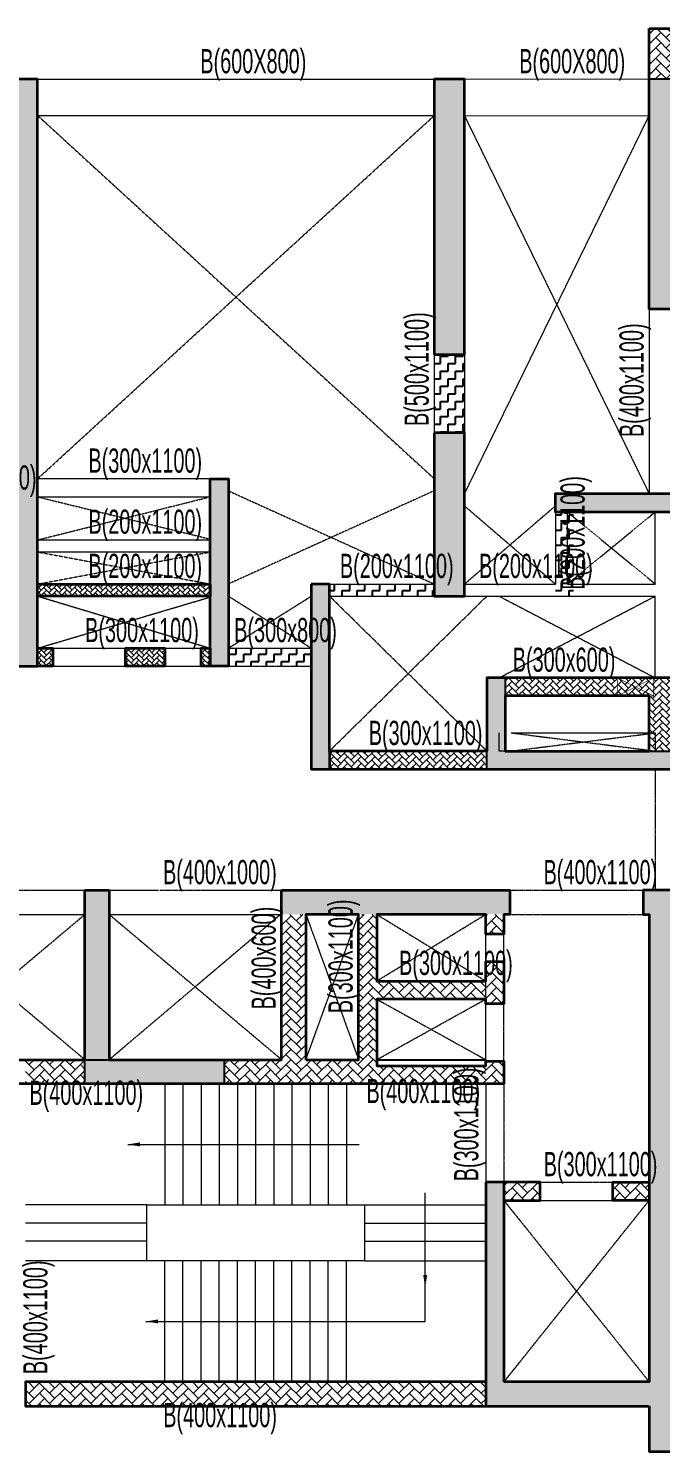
# Model space of a CAD drawing. Header units: millimetres. Extents: x 35 to 67171, y 124 to 27133.
# Drawn here: x 15101 to 25541, y 2483 to 25998 of the extents above; entities that cross this region are included whole.
import ezdxf

# ---------------------------------------------------------------- set-up
doc = ezdxf.new("R2010")
doc.units = ezdxf.units.MM
doc.linetypes.add('HIDDEN', pattern=[0.375, 0.25, -0.125])
for name, color, linetype, lineweight in [('A-ANNO-DIMS', 8, 'Continuous', 15), ('A-DETL-MISC', 35, 'Continuous', 15), ('A-HIDD-ABVE', 8, 'HIDDEN', 20), ('S-BEAM', 7, 'Continuous', 18), ('S-BEAM-IDEN', 2, 'Continuous', 9), ('S-COL HATCH', 9, 'Continuous', 0), ('S-COLS', 5, 'Continuous', 35)]:
    doc.layers.add(name, color=color, linetype=linetype, lineweight=lineweight)
for name, color, linetype in [('changes', 7, 'Continuous'), ('S-CUTOUT', 1, 'Continuous'), ('SUNK SLAB', 8, 'Continuous')]:
    doc.layers.add(name, color=color, linetype=linetype)
doc.styles.add('Dim.s & Anno.(Misc.)', font='ARIALN.TTF')
doc.styles.add('Swis721 LtCn BT', font='swisscl.ttf', dxfattribs={"width": 0.9, "height": 233.355162})
doc.dimstyles.new('A-GFC-100', dxfattribs={"dimscale": 100, "dimtxt": 1.75, "dimasz": 1.5, "dimexe": 1.5, "dimexo": 0, "dimgap": 1, "dimtad": 1, "dimdsep": 46, "dimtxsty": 'Dim.s & Anno.(Misc.)', "dimblk": 'ARCHTICK', "dimcen": 0, "dimdle": 1.5, "dimclrd": 256, "dimclre": 8, "dimclrt": 6, "dimazin": 2, "dimtfac": 1, "dimtix": 1, "dimtmove": 2, "dimatfit": 3, "dimfxl": 1, "dimtolj": 1, "dimlwd": -1, "dimlwe": 9, "dimarcsym": 0})
pattern_1 = [(45, (-31802317.5, 20729084.55), (0, 169.7056275), [360, -120]), (135, (-31802232.65, 20729169.4), (1e-14, 169.7056275), [360, -120])]
pattern_2 = [(45, (-31802317.5, 20729084.55), (0, 113.13708499), [240, -80]), (135, (-31802260.93, 20729141.12), (9e-15, 113.13708499), [240, -80])]
pattern_3 = [(0, (-31792218.17, 20733459.55), (125, 125), [125, -125]), (90, (-31792093.17, 20733459.55), (-125, 125), [125, -125])]

# ---------------------------------------------------------------- blocks, each defined once
blk = doc.blocks.new('_ARCHTICK')
at = {"color": 0, "linetype": 'ByBlock', "const_width": 0.15}
blk.add_lwpolyline([(-0.5, -0.5), (0.5, 0.5)], dxfattribs=at)
blk = doc.blocks.new('A$Cbe320e20')
at = {"layer": 'S-COL HATCH'}
h = blk.add_hatch(dxfattribs=at)
h.set_pattern_fill('AR-HBONE', color=256, scale=30)
h.set_pattern_definition(pattern_1)
h.paths.add_polyline_path([(15654, 17040), (15254, 17040), (15254, 16206), (15254, 16206), (15654, 16206)])
at = {"layer": 'S-COL HATCH', "transparency": 33554687}
h = blk.add_hatch(color=256, dxfattribs=at)
h.dxf.hatch_style = 1
h.paths.add_polyline_path([(4654, 6500), (5154, 6500), (5154, 16200), (4654, 16200)])
h = blk.add_hatch(color=256, dxfattribs=at)
h.dxf.hatch_style = 1
h.paths.add_polyline_path([(11704, 11650), (12204, 11650), (12204, 16200), (11704, 16200)])
h = blk.add_hatch(color=256, dxfattribs=at)
h.dxf.hatch_style = 1
h.paths.add_polyline_path([(15254, 16206), (15654, 16206), (15654, 12400), (15254, 12400)])
h = blk.add_hatch(color=256, dxfattribs=at)
h.dxf.hatch_style = 1
h.paths.add_polyline_path([(12204, 10360), (11704, 10360), (11704, 7660), (12204, 7660)])
h = blk.add_hatch(color=256, dxfattribs=at)
h.dxf.hatch_style = 1
h.paths.add_polyline_path([(8304, 6500), (8304, 9600), (8004, 9600), (8004, 6500)])
h = blk.add_hatch(color=256, dxfattribs=at)
h.dxf.hatch_style = 1
h.paths.add_polyline_path([(15654, 9350), (13704, 9350), (13704, 9050), (15654, 9050)])
at = {"layer": 'S-COL HATCH'}
h = blk.add_hatch(dxfattribs=at)
h.set_pattern_fill('AR-HBONE', color=256, scale=15)
h.set_pattern_definition([(45, (-31365336.03, 20949949.553), (0, 84.85281374), [180, -60]), (135, (-31365293.6, 20949991.98), (7e-15, 84.85281374), [180, -60])])
h.paths.add_polyline_path([(5154, 7860), (5154, 7660), (8004, 7660), (8004, 7860)])
at = {"layer": 'S-COL HATCH', "transparency": 33554687}
h = blk.add_hatch(color=256, dxfattribs=at)
h.dxf.hatch_style = 1
h.paths.add_polyline_path([(9974, 7860), (9674, 7860), (9674, 4800), (9974, 4800), (9974, 5100)])
at = {"layer": 'S-COL HATCH'}
h = blk.add_hatch(dxfattribs=at)
h.set_pattern_fill('AR-HBONE', color=256, scale=15)
h.set_pattern_definition([(45, (-31367286.02, 20948789.55), (0, 84.85281374), [180, -60]), (135, (-31367243.596, 20948831.98), (7e-15, 84.85281374), [180, -60])])
h.paths.add_polyline_path([(5154, 6800), (5154, 6500), (5404, 6500), (5404, 6800)])
h = blk.add_hatch(dxfattribs=at)
h.set_pattern_fill('AR-HBONE', color=256, scale=15)
h.set_pattern_definition([(45, (-31365336.03, 20948789.553), (0, 84.85281374), [180, -60]), (135, (-31365293.6, 20948831.98), (7e-15, 84.85281374), [180, -60])])
h.paths.add_polyline_path([(6604, 6800), (6604, 6500), (7254, 6500), (7254, 6800)])
h = blk.add_hatch(dxfattribs=at)
h.set_pattern_fill('AR-HBONE', color=256, scale=15)
h.set_pattern_definition([(45, (-31364586.025, 20948789.55), (0, 84.85281374), [180, -60]), (135, (-31364543.6, 20948831.98), (7e-15, 84.85281374), [180, -60])])
h.paths.add_polyline_path([(7854, 6800), (7854, 6500), (8004, 6500), (8004, 6800)])
at = {"layer": 'S-COL HATCH', "transparency": 33554687}
h = blk.add_hatch(color=256, dxfattribs=at)
h.dxf.hatch_style = 1
h.paths.add_polyline_path([(12574, 6310), (12874, 6310), (12874, 5100), (15654, 5100), (15654, 4800), (12574, 4800)])
at = {"layer": 'S-COL HATCH'}
h = blk.add_hatch(dxfattribs=at)
h.set_pattern_fill('AR-HBONE', color=256, scale=20)
h.set_pattern_definition(pattern_2)
h.paths.add_polyline_path([(15254, 6010), (15254, 5100), (15254, 5100), (15254, 5100), (15654, 5100), (15654, 6310), (12874, 6310), (12874, 6010), (12874, 6010)])
h = blk.add_hatch(dxfattribs=at)
h.set_pattern_fill('AR-HBONE', color=256, scale=20)
h.set_pattern_definition(pattern_2)
h.paths.add_polyline_path([(12574, 5100), (9974, 5100), (9974, 4800), (12574, 4800)])
at = {"layer": 'S-COL HATCH', "transparency": 33554687}
h = blk.add_hatch(color=256, dxfattribs=at)
h.dxf.hatch_style = 1
h.paths.add_polyline_path([(5934, 2800), (6334, 2800), (6334, 0), (5934, 0)])
h = blk.add_hatch(color=256, dxfattribs=at)
h.dxf.hatch_style = 1
h.paths.add_polyline_path([(9184, 2800), (12954, 2800), (12954, 2400), (9184, 2400)])
h = blk.add_hatch(color=256, dxfattribs=at)
h.dxf.hatch_style = 1
h.paths.add_polyline_path([(12854, -2025), (12554, -2025), (12554, -5325), (12554, -5725), (15254, -5725), (15254, -6475), (15654, -6475), (15654, -5325), (15654, -5325), (15654, 2800), (15154, 2800), (15154, 2400), (15254, 2400), (15254, -5325), (15254, -5325), (12854, -5325), (12854, -5325)])
at = {"layer": 'S-COL HATCH'}
h = blk.add_hatch(dxfattribs=at)
h.set_pattern_fill('AR-HBONE', color=256, scale=30)
h.set_pattern_definition(pattern_1)
h.paths.add_polyline_path([(10454, 2400), (10754, 2400), (10754, 1300), (12554, 1300), (12554, 1625), (12854, 1625), (12854, 922), (12554, 922), (12554, 1000), (10754, 1000), (10754, -100), (12554, -100), (12554, -23), (12854, -23), (12854, -400), (8234, -400), (8234, 0), (10454, 0)])
h = blk.add_hatch(dxfattribs=at)
h.set_pattern_fill('AR-HBONE', color=256, scale=30)
h.set_pattern_definition(pattern_1)
h.paths.add_polyline_path([(9184, 0), (9584, 0), (9584, 2400), (9184, 2400)])
h = blk.add_hatch(dxfattribs=at)
h.set_pattern_fill('AR-HBONE', color=256, scale=30)
h.set_pattern_definition(pattern_1)
h.paths.add_polyline_path([(12554, 2400), (12854, 2400), (12854, 2075), (12554, 2075)])
h = blk.add_hatch(dxfattribs=at)
h.set_pattern_fill('AR-HBONE', color=256, scale=30)
h.set_pattern_definition(pattern_1)
h.paths.add_polyline_path([(5934, 0), (4954, 0), (4954, -400), (5934, -400)])
at = {"layer": 'S-COL HATCH', "transparency": 33554687}
h = blk.add_hatch(color=256, dxfattribs=at)
h.dxf.hatch_style = 1
h.paths.add_polyline_path([(5934, 0), (8234, 0), (8234, -400), (5934, -400)])
at = {"layer": 'S-COL HATCH'}
h = blk.add_hatch(dxfattribs=at)
h.set_pattern_fill('AR-HBONE', color=256, scale=30)
h.set_pattern_definition([(45, (-31802317.5, 20677155.55), (0, 169.7056275), [360, -120]), (135, (-31802232.65, 20677240.4), (1e-14, 169.7056275), [360, -120])])
h.paths.add_polyline_path([(13454, -2025), (12854, -2025), (12854, -2325), (13454, -2325)])
h.paths.add_polyline_path([(15254, -2025), (14654, -2025), (14654, -2325), (15254, -2325)])
h = blk.add_hatch(dxfattribs=at)
h.set_pattern_fill('AR-HBONE', color=256, scale=30)
h.set_pattern_definition(pattern_1)
h.paths.add_polyline_path([(4954, -5325), (12554, -5325), (12554, -5725), (4954, -5725)])
at = {"layer": 'changes'}
blk.add_line((15254, 16206), (15654, 16206), dxfattribs=at)
for points in [[(12574, 6310), (12874, 6310), (12874, 5100), (15654, 5100), (15654, 4800), (12574, 4800)], [(5934, 0), (8234, 0), (8234, -400), (5934, -400)]]:
    blk.add_lwpolyline(points, close=True, dxfattribs=at)
at = {"layer": 'S-COL HATCH'}
blk.add_line((12874, 6010), (12874, 6310), dxfattribs=at)
at = {"layer": 'S-COLS'}
for p, q in [((9974, 5100), (9974, 4800)), ((12554, -2025), (12554, -5325)), ((12854, -2025), (12854, -5325)), ((12554, -5325), (12554, -5725))]:
    blk.add_line(p, q, dxfattribs=at)
for points in [[(15254, 17040), (15654, 17040), (15654, 12400), (15254, 12400)], [(11704, 11650), (12204, 11650), (12204, 16200), (11704, 16200)], [(11704, 10360), (11704, 7660), (12204, 7660), (12204, 10360)], [(15654, 9350), (13704, 9350), (13704, 9050), (15654, 9050)], [(9674, 7860), (9674, 4800), (15654, 4800), (15654, 6310), (12574, 6310), (12574, 5100), (9974, 5100), (9974, 7860), (9674, 7860)], [(15254, 6010), (12874, 6010), (12874, 5100), (15254, 5100)], [(9584, 0), (10454, 0), (10454, 2400), (9584, 2400)]]:
    blk.add_lwpolyline(points, close=True, dxfattribs=at)
at = {"layer": 'S-COLS', "elevation": 0}
for points in [[(4654, 6500), (5154, 6500), (5154, 16200), (4654, 16200)], [(8004, 9600), (8304, 9600), (8304, 6500), (8004, 6500)], [(8004, 7660), (5154, 7660), (5154, 7860), (8004, 7860)], [(5404, 6500), (5154, 6500), (5154, 6800), (5404, 6800)], [(7254, 6500), (6604, 6500), (6604, 6800), (7254, 6800)], [(8004, 6500), (7854, 6500), (7854, 6800), (8004, 6800)]]:
    blk.add_lwpolyline(points, close=True, dxfattribs=at)
at = {"layer": 'S-COLS'}
for points in [[(9184, 2800), (12954, 2800), (12954, 2400), (12854, 2400), (12854, 2075), (12554, 2075), (12554, 2400), (11654, 2400), (10754, 2400), (10754, 1300), (12554, 1300), (12554, 1625), (12854, 1625), (12854, 922), (12554, 922), (12554, 1000), (10754, 1000), (10754, -100), (11654, -100), (12554, -100), (12554, -23), (12854, -23), (12854, -400), (10754, -400), (10754, -400), (-400, -400)], [(3084, 2800), (3084, 0), (5934, 0), (5934, 2800)], [(5934, 2800), (6334, 2800)], [(6334, 2800), (6334, 0), (9184, 0), (9184, 2800)], [(15654, -5325), (15654, 2800), (15154, 2800), (15154, 2400), (15254, 2400), (15254, -5325), (12854, -5325)], [(12854, -2325), (13454, -2325), (13454, -2025), (12554, -2025)], [(15254, -2325), (14654, -2325), (14654, -2025), (15254, -2025)], [(12554, -5325), (4954, -5325), (4954, -5725), (15254, -5725)], [(15254, -5725), (15254, -6475), (15654, -6475), (15654, -5325)]]:
    blk.add_lwpolyline(points, dxfattribs=at)
at = {"layer": 'S-CUTOUT', "const_width": 10}
blk.add_lwpolyline([(14729, 6310), (15329, 6310), (15329, 6010), (14729, 6010)], close=True, dxfattribs=at)
for points in [[(14729, 6310), (15329, 6010)], [(15329, 6310), (14729, 6010)]]:
    blk.add_lwpolyline(points, dxfattribs=at)

msp = doc.modelspace()

# ---------------------------------------------------------------- hatches: boundary and pattern name
at = {"layer": 'SUNK SLAB'}
h = msp.add_hatch(dxfattribs=at)
h.set_pattern_fill('ZIGZAG', color=8, scale=1000, style=0)
h.set_pattern_definition(pattern_3)
h.paths.add_polyline_path([(22303.7, 20608.1), (21803.7, 20608.1), (21803.7, 19318.1), (22303.7, 19318.1)])
h = msp.add_hatch(dxfattribs=at)
h.set_pattern_fill('ZIGZAG', color=8, scale=1000, style=0)
h.set_pattern_definition(pattern_3)
h.paths.add_polyline_path([(24103.7, 18008.1), (23803.7, 18008.1), (23803.7, 16618.1), (24103.7, 16618.1)])
h = msp.add_hatch(dxfattribs=at)
h.set_pattern_fill('ZIGZAG', color=8, scale=1000, style=0)
h.set_pattern_definition(pattern_3)
h.paths.add_polyline_path([(21803.7, 16818.1), (20073.7, 16818.1), (20073.7, 16818.1), (20073.7, 16618.1), (21803.7, 16618.1)])
h = msp.add_hatch(dxfattribs=at)
h.set_pattern_fill('ZIGZAG', color=8, scale=1000, style=0)
h.set_pattern_definition([(0, (-31792218.17, 20824285.16), (125, 125), [125, -125]), (90, (-31792093.17, 20824285.16), (-125, 125), [125, -125])])
h.paths.add_polyline_path([(19773.7, 15758.1), (18403.7, 15758.1), (18403.7, 15458.1), (19773.7, 15458.1)])

# ---------------------------------------------------------------- linework, layer by layer
at = {"layer": 'A-ANNO-DIMS', "ltscale": 500, "elevation": 0}
msp.add_lwpolyline([(20863.6, 4632.9), (21653.7, 4632.9), (21653.7, 5197.9)], dxfattribs=at)
at = {"layer": 'A-DETL-MISC'}
for p, q in [((17353.7, 8558.1), (17353.7, 6558.1)), ((17653.7, 8558.1), (17653.7, 6558.1)), ((17953.7, 8558.1), (17953.7, 6558.1)), ((18253.7, 8558.1), (18253.7, 6558.1)), ((18553.7, 8558.1), (18553.7, 6558.1)), ((18853.7, 8558.1), (18853.7, 6558.1)), ((19153.7, 8558.1), (19153.7, 6558.1)), ((19453.7, 8558.1), (19453.7, 6558.1)), ((19753.7, 8558.1), (19753.7, 6558.1)), ((20053.7, 8558.1), (20053.7, 6558.1)), ((20353.7, 8558), (20353.7, 6558.1)), ((17353.7, 3632.9), (17353.7, 5632.9)), ((17653.7, 3632.9), (17653.7, 5632.9)), ((17953.7, 3632.9), (17953.7, 5632.9)), ((18253.7, 3632.9), (18253.7, 5632.9)), ((18553.7, 3632.9), (18553.7, 5632.9)), ((18853.7, 3632.9), (18853.7, 5632.9)), ((19153.7, 3632.9), (19153.7, 5632.9)), ((19453.7, 3632.9), (19453.7, 5632.9)), ((19753.7, 3632.9), (19753.7, 5632.9)), ((20053.7, 3632.9), (20053.7, 5632.9)), ((20353.7, 3633), (20353.7, 5632.9))]:
    msp.add_line(p, q, dxfattribs=at)
at = {"layer": 'A-DETL-MISC', "elevation": 0}
for points in [[(17053.7, 6558.1), (15053.7, 6558.1)], [(20653.7, 6558.1), (22653.7, 6558.1)], [(17053.7, 6258.1), (15053.7, 6258.1)], [(20653.7, 6258.1), (22653.7, 6258.1)], [(17053.7, 5958.1), (15053.7, 5958.1)], [(20653.7, 5958.1), (22653.7, 5958.1)], [(17053.7, 5632.9), (15053.7, 5632.9)], [(20653.7, 5632.9), (22653.7, 5632.9)]]:
    msp.add_lwpolyline(points, dxfattribs=at)
msp.add_lwpolyline([(20653.7, 6558.1), (20653.7, 5632.9), (17053.7, 5632.9), (17053.7, 6558.1)], close=True, dxfattribs=at)
at = {"layer": 'A-HIDD-ABVE', "linetype": 'HIDDEN'}
for p, q in [((15253.7, 24558.1), (21803.7, 18558.1)), ((15253.7, 18558.1), (21803.7, 24558.1)), ((22303.7, 18308.1), (25353.7, 24558.9)), ((22303.7, 24553.1), (25353.7, 18308.1)), ((18403.7, 18358.1), (21803.7, 16818.1)), ((21803.7, 18358.1), (18403.7, 16818.1)), ((15253.7, 18258.1, 0), (18103.7, 17560.6, 0)), ((15253.7, 17548.1, 0), (18053.7, 18245.7)), ((18103.7, 18258.1), (18103.7, 18258.1)), ((22303.7, 18108.1), (23803.7, 16818.1)), ((22303.7, 16818.1), (23803.7, 18108.1)), ((24003.7, 18008.1), (25453.7, 16818.1)), ((24003.7, 16818.1), (25453.7, 18008.1)), ((15253.7, 17348.1, 0), (18103.7, 16818.1, 0)), ((15253.7, 16818.1, 0), (18103.7, 17348.1, 0)), ((15253.7, 16618.1, 0), (18103.7, 15758.1, 0)), ((15253.7, 15758.1, 0), (18103.7, 16603, 0)), ((18403.7, 16618.1), (19773.7, 15758.1)), ((18403.7, 15758.1), (19773.7, 16618.1)), ((20073.7, 16618.1), (22673.7, 14058.1)), ((22673.7, 16618.1), (20073.7, 14058.1)), ((22873.7, 16618.1), (25453.7, 15268.1)), ((22873.7, 15268.1), (25453.7, 16618.1)), ((23073.7, 14358.3), (25453.7, 14058.1)), ((23073.7, 14058.1), (25453.7, 14358.3)), ((13183.7, 11358.1), (16033.7, 8958.1)), ((13183.7, 8958.1), (16033.7, 11358.1)), ((16433.7, 11358.1), (19283.7, 8958.1)), ((16433.7, 8958.1), (19263.7, 11358.1)), ((19683.7, 11358.1), (20553.7, 8958.1)), ((19683.7, 8958.1), (20553.7, 11358.1)), ((20853.7, 11358.1), (22653.7, 10258.1)), ((20853.7, 10258.1), (22653.7, 11358.1)), ((20853.7, 9958.1), (22653.7, 8958.1)), ((20853.7, 8958.1), (22653.7, 9958.1)), ((22953.7, 6632.9), (25353.7, 3632.9)), ((22953.7, 3632.9), (25353.7, 6632.9))]:
    msp.add_line(p, q, dxfattribs=at)
at = {"layer": 'changes'}
msp.add_line((20853.7, 8958.1), (22653.7, 8958.1), dxfattribs=at)
at = {"layer": 'S-BEAM'}
for p, q in [((22303.7, 25158.1), (25353.7, 25163.9)), ((15253.7, 25158.1, 0), (21803.7, 25158.1, 0)), ((15253.7, 24558.1, 0), (21803.7, 24558.1)), ((22303.7, 24553.1), (25353.7, 24558.9)), ((25353.7, 21358.1), (25353.7, 18308.1)), ((21803.7, 20608.1), (21803.7, 19318.1)), ((22303.7, 20608.1), (22303.7, 19318.1)), ((18103.7, 18558.1, 0), (15253.7, 18558.1, 0)), ((15253.7, 18258.1, 0), (18103.7, 18258.1, 0)), ((18103.7, 18258.1, 0), (18103.7, 18258.1, 0)), ((23803.7, 18008.1), (23803.7, 16818.1)), ((24003.7, 16818.1), (24003.7, 18008.1)), ((25453.7, 16818.1), (25453.7, 18008.1)), ((15253.7, 17548.1), (18103.7, 17548.1)), ((15253.7, 17348.1), (18103.7, 17348.1)), ((18103.7, 17348.1), (18103.7, 17348.1)), ((15253.7, 16818.1, 0), (18103.7, 16818.1, 0)), ((20073.7, 16818.1), (21803.7, 16818.1)), ((22303.7, 16818.1), (23803.7, 16818.1)), ((24003.7, 16818.1), (25453.7, 16818.1)), ((15253.7, 16618.1, 0), (18103.7, 16618.1)), ((20073.7, 16618.1), (21803.7, 16618.1)), ((22303.7, 16618.1), (25453.7, 16618.1)), ((25453.7, 15268.1), (25453.7, 16618.1)), ((15253.7, 15758.1), (18103.7, 15758.1, 0)), ((18403.7, 15758.1), (19773.7, 15758.1)), ((13183.7, 11358.1), (16033.7, 11358.1)), ((16433.7, 11358.1), (19263.7, 11358.1)), ((22653.7, 8935.6), (22653.7, 11358.1)), ((22653.7, 8558.1), (22653.7, 6932.9)), ((23553.7, 6632.9), (24753.7, 6632.9))]:
    msp.add_line(p, q, dxfattribs=at)
at = {"layer": 'S-BEAM', "linetype": 'HIDDEN'}
for p, q in [((15253.7, 15458.1, 0), (18103.7, 15458.1, 0)), ((18403.7, 15458.1), (19773.7, 15458.1)), ((25453.7, 13758.1), (25453.7, 11758.1)), ((13183.7, 11758.1), (16033.7, 11758.1)), ((16433.7, 11758.1), (17249.3, 11758.1)), ((17273.7, 11758.1), (19283.7, 11758.1)), ((23053.7, 11758.1), (25253.7, 11758.1)), ((22953.7, 8935.6), (22953.7, 11358.1)), ((23053.7, 11358.1), (25253.7, 11358.1)), ((22953.7, 8558.1), (22953.7, 6932.9)), ((23553.7, 6932.9), (24753.7, 6932.9))]:
    msp.add_line(p, q, dxfattribs=at)
at = {"layer": 'S-BEAM', "elevation": 0}
msp.add_lwpolyline([(23073.7, 14358.3), (25453.7, 14358.3), (25453.7, 14058.1), (22873.7, 14058.1), (22873.7, 14358.3)], dxfattribs=at)

# ---------------------------------------------------------------- block references
at = {"layer": 'S-COLS'}
msp.add_blockref('A$Cbe320e20', (10099.3, 8958.1), dxfattribs=at)

# ---------------------------------------------------------------- texts
at = {"layer": 'S-BEAM-IDEN', "style": 'Swis721 LtCn BT', "width": 0.8}
for s, rotation, p in [('B(600X800)', 360, (17939.9, 25257.5, 0)), ('B(600X800)', 360, (23207.4, 25257.5, 0)), ('B(500x1100)', 90, (21712.3, 19429.3)), ('B(400x1100)', 90, (25262.4, 19246.3)), ('B(300x1100)', 360, (16091.2, 18657.5)), ('B(100x1100)', 360, (13356, 18377.8)), ('B(200x1100)', 90, (24288.4, 16722.6)), ('B(200x1100)', 360, (16091.2, 17647.5, 0)), ('B(200x1100)', 360, (16091.2, 16917.5, 0)), ('B(200x1100)', 360, (20245.5, 16917.5)), ('B(200x1100)', 360, (22543.3, 16917.5)), ('B(300x1100)', 360, (16037.2, 15857.5)), ('B(300x800)', 360, (18499.3, 15857.5)), ('B(300x600)', 360, (23099.8, 15367.5)), ('B(300x1100)', 360, (20721.6, 14157.5)), ('B(400x1000)', 360, (17324.4, 11857.5)), ('B(400x1100)', 360, (23609.1, 11857.5)), ('B(300x1100)', 90, (20455.6, 9726.2)), ('B(400x600)', 90, (19185.6, 9788.9)), ('B(300x1100)', 360, (21222.1, 10357.5)), ('B(300x1100)', 90, (22532.3, 6948.3)), ('B(400x1100)', 360, (15117.3, 8211.4)), ('B(400x1100)', 360, (20683.3, 8240.3)), ('B(300x1100)', 360, (23611.4, 7032.3)), ('B(400x1100)', 90, (15414.9, 3761.7)), ('B(400x1100)', 360, (17327.1, 2885.6))]:
    msp.add_text(s, height=400, rotation=rotation, dxfattribs=at).set_placement(p)

# ---------------------------------------------------------------- leaders
at = {"layer": 'A-ANNO-DIMS', "ltscale": 500}
for points in [[(16742.1, 7558.1), (20563.6, 7558.1)], [(21653.7, 5197.9), (21653.7, 6759.3)], [(17042.1, 4632.9), (20863.6, 4632.9)]]:
    msp.add_leader(points, dimstyle='A-GFC-100', override={"dimasz": 2, "dimtad": 0, "dimfxl": 0.18, "dimarcsym": 1}, dxfattribs=at)

doc.saveas('drawing.dxf')
